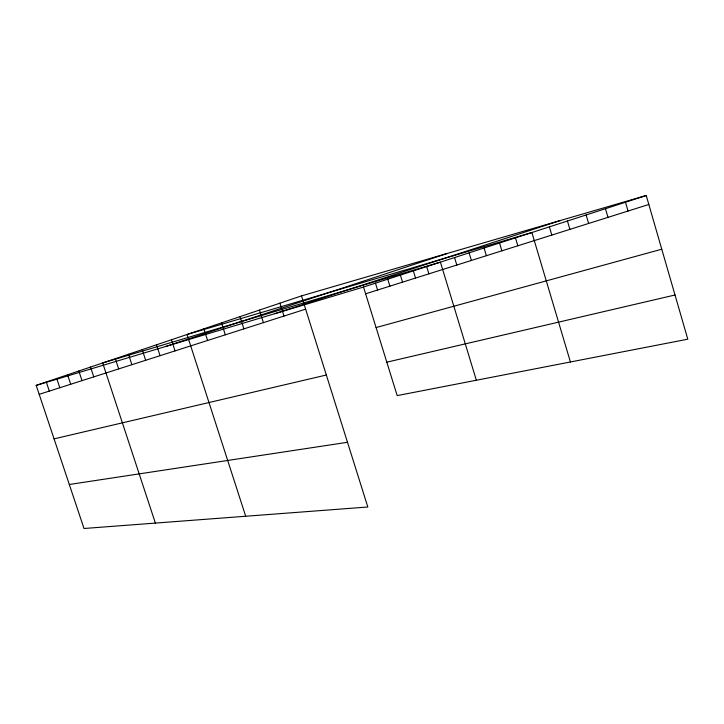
<?xml version="1.0" encoding="UTF-8"?>
<svg xmlns="http://www.w3.org/2000/svg" width="724" height="724" viewBox="0 0 724 724"><rect width="100%" height="100%" fill="white"/><g stroke="black" fill="none" stroke-linecap="round" stroke-linejoin="round"><path stroke-width="1.09" d="M301.474 295.899L367.828 506.999L84.011 528.493L36.2 385.385L301.474 295.899L646.233 195.507L687.8 339.194L397.177 395.612L363.52 287.039L646.233 195.507M165.751 346.461L447.17 253.472M275.057 313.619L560.403 220.503M39.186 394.327L305.637 309.139M365.62 293.799L648.822 204.485M36.2 385.385L363.52 287.039M376.082 327.556L661.763 249.21M54.065 438.871L326.343 375.014M386.815 362.172L675.012 295.003M69.305 484.483L347.493 442.292M67.576 374.797L70.708 384.245M56.734 378.453L59.82 387.729M46.282 381.982L49.313 391.087M90.527 367.059L93.767 376.878M78.835 371.005L82.02 380.634M115.315 358.697L118.673 368.914M155.379 523.09L102.672 362.959L440.418 262.142L476.356 380.245M142.194 349.629L145.669 360.281M128.483 354.253L131.895 364.688M156.502 344.805L160.04 355.692M245.698 516.248L187.027 334.506L531.887 232.531L570.421 361.982M171.425 339.764L175.036 350.896M203.851 328.832L207.598 340.488M239.988 316.641L243.898 328.877M221.481 322.886L225.309 334.823M259.445 310.071L263.427 322.632M279.907 303.175L283.98 316.062M387.756 279.192L389.901 286.143M375.475 283.165L377.593 290.025M413.35 270.903L415.54 278.061M400.372 275.102L402.544 282.161M426.689 266.586L428.907 273.844M454.545 257.563L456.808 265.038M484.084 248.006L486.401 255.708M469.098 252.857L471.387 260.441M515.461 237.843L517.832 245.798M499.533 243.002L501.877 250.83M567.435 221.019L569.906 229.372M549.371 226.865L551.806 235.083M586.123 214.965L588.621 223.472M605.463 208.711L607.988 217.363M625.482 202.222L628.043 211.037"/></g></svg>
